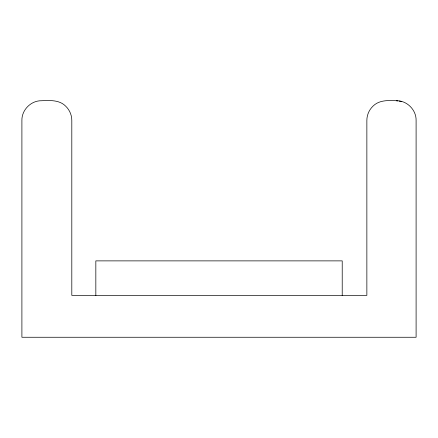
<?xml version="1.0" encoding="UTF-8"?>
<svg xmlns="http://www.w3.org/2000/svg" width="438" height="438" viewBox="0 0 438 438"><rect width="100%" height="100%" fill="white"/><g stroke="black" fill="none" stroke-linecap="round" stroke-linejoin="round"><path stroke-width="0.66" d="M95.834 295.661L95.834 260.878L342.215 260.878L342.215 295.661M396.39 100.74C388.506 100.318 379.177 99.957 373.11 106.045C369.163 109.719 366.83 115.052 366.863 120.45L366.863 295.382L71.805 295.382L71.805 120.45C71.832 115.052 69.489 109.724 65.547 106.045C59.311 99.782 49.675 100.373 41.61 100.74C31.082 100.466 21.626 109.922 21.9 120.45L21.9 337.26L416.1 337.26L416.1 120.45C416.374 109.922 406.924 100.466 396.39 100.74L397.72 100.926M399.051 101.107L401.712 101.474"/></g></svg>
